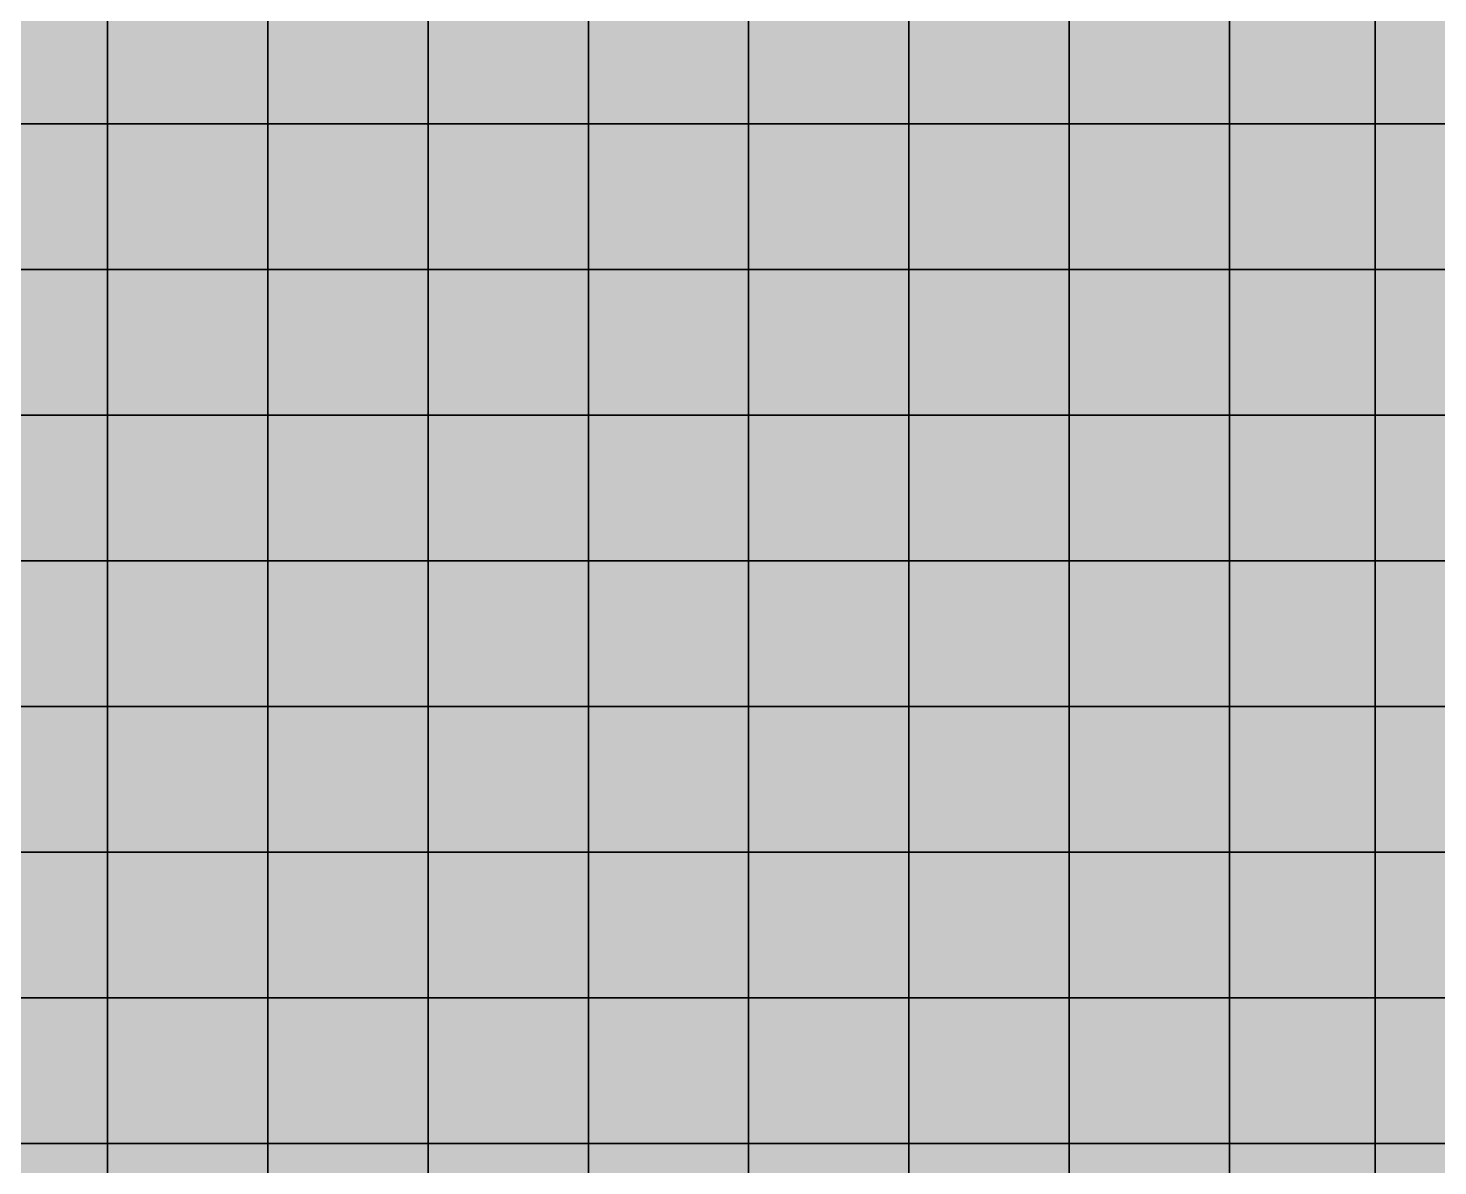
# Model space of a CAD drawing. Header units: inches. Extents: x -100 to 146, y -140 to 41.
# Drawn here: x 24.05 to 33.73, y -18.15 to -10.34 of the extents above; entities that cross this region are included whole.
import ezdxf

# ---------------------------------------------------------------- set-up
doc = ezdxf.new("R2010")
doc.units = ezdxf.units.IN
doc.header["$MEASUREMENT"] = 0
for name, color, linetype in [('Contour 1-01', 7, 'Continuous'), ('Mesh-事前混合処理土', 7, 'Continuous'), ('Mesh-杭ばね_陸側クレーン基礎杭', 7, 'Continuous'), ('Mesh-深層混合処理(水中)', 7, 'Continuous'), ('Mesh-陸側クレーン基礎杭(水位上)', 7, 'Continuous'), ('Undeformed Mesh-事前混合処理土', 7, 'Continuous'), ('Undeformed Mesh-深層混合処理(水中)', 7, 'Continuous')]:
    doc.layers.add(name, color=color, linetype=linetype)

msp = doc.modelspace()

# ---------------------------------------------------------------- linework, layer by layer
at = {"color": 7, "true_color": 0xffffff, "transparency": 33554687}
for p, q in [((33.3, -10), (33.3, -11)), ((33.3, -11), (33.3, -12)), ((33.3, -11), (33.3, -11)), ((33.3, -12), (33.3, -13)), ((33.3, -12), (33.3, -12)), ((33.3, -13), (33.3, -14)), ((33.3, -13), (33.3, -13)), ((33.3, -14), (33.3, -15)), ((33.3, -14), (33.3, -14)), ((33.3, -15), (33.3, -16)), ((33.3, -15), (33.3, -15)), ((33.3, -16), (33.3, -17)), ((33.3, -16), (33.3, -16)), ((33.3, -17), (33.3, -18)), ((33.3, -17), (33.3, -17)), ((33.3, -18), (33.3, -19)), ((33.3, -18), (33.3, -18))]:
    msp.add_line(p, q, dxfattribs=at)
for points in [[(23.51, -10), (23.51, -11), (24.6, -11)], [(23.51, -10), (24.6, -11), (24.6, -10)], [(24.6, -10), (24.6, -11), (25.7, -11)], [(24.6, -10), (25.7, -11), (25.7, -10)], [(26.8, -10), (25.7, -10), (25.7, -11)], [(26.8, -10), (25.7, -11), (26.8, -11)], [(26.8, -10), (26.8, -11), (27.9, -11)], [(26.8, -10), (27.9, -11), (27.9, -10)], [(29, -10), (27.9, -10), (27.9, -11)], [(29, -10), (27.9, -11), (29, -11)], [(29, -10), (29, -11), (30.1, -11)], [(29, -10), (30.1, -11), (30.1, -10)], [(30.1, -10), (30.1, -11), (31.2, -11)], [(30.1, -10), (31.2, -11), (31.2, -10)], [(31.2, -10), (31.2, -11), (32.3, -11)], [(31.2, -10), (32.3, -11), (32.3, -10)], [(32.3, -10), (32.3, -11), (33.3, -11)], [(32.3, -10), (33.3, -11), (33.3, -10)], [(33.3, -10), (33.3, -11), (34.5, -11)], [(33.3, -10), (34.5, -11), (34.5, -10)], [(23.51, -11), (23.51, -12), (24.6, -12)], [(23.51, -11), (24.6, -12), (24.6, -11)], [(24.6, -11), (24.6, -12), (25.7, -12)], [(24.6, -11), (25.7, -12), (25.7, -11)], [(26.8, -11), (25.7, -11), (25.7, -12)], [(26.8, -11), (25.7, -12), (26.8, -12)], [(26.8, -11), (26.8, -12), (27.9, -12)], [(26.8, -11), (27.9, -12), (27.9, -11)], [(29, -11), (27.9, -11), (27.9, -12)], [(29, -11), (27.9, -12), (29, -12)], [(29, -11), (29, -12), (30.1, -12)], [(29, -11), (30.1, -12), (30.1, -11)], [(30.1, -11), (30.1, -12), (31.2, -12)], [(30.1, -11), (31.2, -12), (31.2, -11)], [(31.2, -11), (31.2, -12), (32.3, -12)], [(31.2, -11), (32.3, -12), (32.3, -11)], [(32.3, -11), (32.3, -12), (33.3, -12)], [(32.3, -11), (33.3, -12), (33.3, -11)], [(33.3, -11), (33.3, -12), (34.5, -12)], [(33.3, -11), (34.5, -12), (34.5, -11)], [(23.51, -12), (23.51, -13), (24.6, -13)], [(23.51, -12), (24.6, -13), (24.6, -12)], [(24.6, -12), (24.6, -13), (25.7, -13)], [(24.6, -12), (25.7, -13), (25.7, -12)], [(26.8, -12), (25.7, -12), (25.7, -13)], [(26.8, -12), (25.7, -13), (26.8, -13)], [(26.8, -12), (26.8, -13), (27.9, -13)], [(26.8, -12), (27.9, -13), (27.9, -12)], [(27.9, -12), (27.9, -13), (29, -13)], [(27.9, -12), (29, -13), (29, -12)], [(29, -12), (29, -13), (30.1, -13)], [(29, -12), (30.1, -13), (30.1, -12)], [(30.1, -12), (30.1, -13), (31.2, -13)], [(30.1, -12), (31.2, -13), (31.2, -12)], [(31.2, -12), (31.2, -13), (32.3, -13)], [(31.2, -12), (32.3, -13), (32.3, -12)], [(32.3, -12), (32.3, -13), (33.3, -13)], [(32.3, -12), (33.3, -13), (33.3, -12)], [(33.3, -12), (33.3, -13), (34.5, -13)], [(33.3, -12), (34.5, -13), (34.5, -12)], [(23.51, -13), (23.51, -14), (24.6, -14)], [(23.51, -13), (24.6, -14), (24.6, -13)], [(24.6, -13), (24.6, -14), (25.7, -14)], [(24.6, -13), (25.7, -14), (25.7, -13)], [(26.8, -13), (25.7, -13), (25.7, -14)], [(26.8, -13), (25.7, -14), (26.8, -14)], [(26.8, -13), (26.8, -14), (27.9, -14)], [(26.8, -13), (27.9, -14), (27.9, -13)], [(27.9, -13), (27.9, -14), (29, -14)], [(27.9, -13), (29, -14), (29, -13)], [(29, -13), (29, -14), (30.1, -14)], [(29, -13), (30.1, -14), (30.1, -13)], [(30.1, -13), (30.1, -14), (31.2, -14)], [(30.1, -13), (31.2, -14), (31.2, -13)], [(31.2, -13), (31.2, -14), (32.3, -14)], [(31.2, -13), (32.3, -14), (32.3, -13)], [(32.3, -13), (32.3, -14), (33.3, -14)], [(32.3, -13), (33.3, -14), (33.3, -13)], [(33.3, -13), (33.3, -14), (34.5, -14)], [(33.3, -13), (34.5, -14), (34.5, -13)], [(24.6, -14), (23.51, -14), (23.51, -15)], [(24.6, -14), (23.51, -15), (24.6, -15)], [(25.7, -14), (24.6, -14), (24.6, -15)], [(25.7, -14), (24.6, -15), (25.7, -15)], [(26.8, -14), (25.7, -14), (25.7, -15)], [(26.8, -14), (25.7, -15), (26.8, -15)], [(27.9, -14), (26.8, -14), (26.8, -15)], [(27.9, -14), (26.8, -15), (27.9, -15)], [(27.9, -14), (27.9, -15), (29, -15)], [(27.9, -14), (29, -15), (29, -14)], [(30.1, -14), (29, -14), (29, -15)], [(30.1, -14), (29, -15), (30.1, -15)], [(30.1, -14), (30.1, -15), (31.2, -15)], [(30.1, -14), (31.2, -15), (31.2, -14)], [(32.3, -14), (31.2, -14), (31.2, -15)], [(32.3, -14), (31.2, -15), (32.3, -15)], [(33.3, -14), (32.3, -14), (32.3, -15)], [(33.3, -14), (32.3, -15), (33.3, -15)], [(34.5, -14), (33.3, -14), (33.3, -15)], [(34.5, -14), (33.3, -15), (34.5, -15)], [(23.51, -16), (24.6, -16), (24.6, -15)], [(23.51, -16), (24.6, -15), (23.51, -15)], [(24.6, -15), (24.6, -16), (25.7, -16)], [(24.6, -15), (25.7, -16), (25.7, -15)], [(26.8, -15), (25.7, -15), (25.7, -16)], [(26.8, -15), (25.7, -16), (26.8, -16)], [(26.8, -15), (26.8, -16), (27.9, -16)], [(26.8, -15), (27.9, -16), (27.9, -15)], [(27.9, -15), (27.9, -16), (29, -16)], [(27.9, -15), (29, -16), (29, -15)], [(29, -16), (30.1, -16), (30.1, -15)], [(29, -16), (30.1, -15), (29, -15)], [(30.1, -15), (30.1, -16), (31.2, -16)], [(30.1, -15), (31.2, -16), (31.2, -15)], [(31.2, -15), (31.2, -16), (32.3, -16)], [(31.2, -15), (32.3, -16), (32.3, -15)], [(32.3, -15), (32.3, -16), (33.3, -16)], [(32.3, -15), (33.3, -16), (33.3, -15)], [(33.3, -15), (33.3, -16), (34.5, -16)], [(33.3, -15), (34.5, -16), (34.5, -15)], [(24.6, -16), (23.51, -16), (23.51, -17)], [(24.6, -16), (23.51, -17), (24.6, -17)], [(24.6, -16), (24.6, -17), (25.7, -17)], [(24.6, -16), (25.7, -17), (25.7, -16)], [(25.7, -17), (26.8, -17), (26.8, -16)], [(25.7, -17), (26.8, -16), (25.7, -16)], [(26.8, -16), (26.8, -17), (27.9, -17)], [(26.8, -16), (27.9, -17), (27.9, -16)], [(27.9, -16), (27.9, -17), (29, -17)], [(27.9, -16), (29, -17), (29, -16)], [(30.1, -17), (30.1, -16), (29, -16)], [(30.1, -17), (29, -16), (29, -17)], [(30.1, -16), (30.1, -17), (31.2, -17)], [(30.1, -16), (31.2, -17), (31.2, -16)], [(31.2, -16), (31.2, -17), (32.3, -17)], [(31.2, -16), (32.3, -17), (32.3, -16)], [(32.3, -17), (33.3, -17), (33.3, -16)], [(32.3, -17), (33.3, -16), (32.3, -16)], [(33.3, -16), (33.3, -17), (34.5, -17)], [(33.3, -16), (34.5, -17), (34.5, -16)], [(23.51, -18), (24.6, -18), (24.6, -17)], [(23.51, -18), (24.6, -17), (23.51, -17)], [(24.6, -18), (25.7, -18), (25.7, -17)], [(24.6, -18), (25.7, -17), (24.6, -17)], [(25.7, -18), (26.8, -18), (26.8, -17)], [(25.7, -18), (26.8, -17), (25.7, -17)], [(26.8, -18), (27.9, -18), (27.9, -17)], [(26.8, -18), (27.9, -17), (26.8, -17)], [(27.9, -17), (27.9, -18), (29, -18)], [(27.9, -17), (29, -18), (29, -17)], [(29, -18), (30.1, -18), (30.1, -17)], [(29, -18), (30.1, -17), (29, -17)], [(30.1, -17), (30.1, -18), (31.2, -18)], [(30.1, -17), (31.2, -18), (31.2, -17)], [(31.2, -18), (32.3, -18), (32.3, -17)], [(31.2, -18), (32.3, -17), (31.2, -17)], [(32.3, -18), (33.3, -18), (33.3, -17)], [(32.3, -18), (33.3, -17), (32.3, -17)], [(33.3, -18), (34.5, -18), (34.5, -17)], [(33.3, -18), (34.5, -17), (33.3, -17)], [(23.51, -18), (23.51, -19), (24.6, -19)], [(23.51, -18), (24.6, -19), (24.6, -18)], [(24.6, -18), (24.6, -19), (25.7, -19)], [(24.6, -18), (25.7, -19), (25.7, -18)], [(25.7, -19), (26.8, -19), (26.8, -18)], [(25.7, -19), (26.8, -18), (25.7, -18)], [(26.8, -18), (26.8, -19), (27.9, -19)], [(26.8, -18), (27.9, -19), (27.9, -18)], [(27.9, -18), (27.9, -19), (29, -19)], [(27.9, -18), (29, -19), (29, -18)], [(29, -18), (29, -19), (30.1, -19)], [(29, -18), (30.1, -19), (30.1, -18)], [(30.1, -18), (30.1, -19), (31.2, -19)], [(30.1, -18), (31.2, -19), (31.2, -18)], [(31.2, -18), (31.2, -19), (32.3, -19)], [(31.2, -18), (32.3, -19), (32.3, -18)], [(32.3, -19), (33.3, -19), (33.3, -18)], [(32.3, -19), (33.3, -18), (32.3, -18)], [(34.5, -18), (33.3, -18), (33.3, -19)], [(34.5, -18), (33.3, -19), (34.5, -19)]]:
    msp.add_solid(points, dxfattribs=at)
at = {"layer": 'Contour 1-01', "color": 5, "true_color": 0x0000ff}
for points in [[(23.51, -10), (23.51, -11), (24.6, -11)], [(23.51, -10), (24.6, -11), (24.6, -10)], [(24.6, -10), (24.6, -11), (25.7, -11)], [(24.6, -10), (25.7, -11), (25.7, -10)], [(26.8, -10), (25.7, -10), (25.7, -11)], [(26.8, -10), (25.7, -11), (26.8, -11)], [(26.8, -10), (26.8, -11), (27.9, -11)], [(26.8, -10), (27.9, -11), (27.9, -10)], [(29, -10), (27.9, -10), (27.9, -11)], [(29, -10), (27.9, -11), (29, -11)], [(29, -10), (29, -11), (30.1, -11)], [(29, -10), (30.1, -11), (30.1, -10)], [(30.1, -10), (30.1, -11), (31.2, -11)], [(30.1, -10), (31.2, -11), (31.2, -10)], [(31.2, -10), (31.2, -11), (32.3, -11)], [(31.2, -10), (32.3, -11), (32.3, -10)], [(32.3, -10), (32.3, -11), (33.3, -11)], [(32.3, -10), (33.3, -11), (33.3, -10)], [(33.3, -10), (33.3, -11), (34.5, -11)], [(33.3, -10), (34.5, -11), (34.5, -10)], [(23.51, -11), (23.51, -12), (24.6, -12)], [(23.51, -11), (24.6, -12), (24.6, -11)], [(24.6, -11), (24.6, -12), (25.7, -12)], [(24.6, -11), (25.7, -12), (25.7, -11)], [(26.8, -11), (25.7, -11), (25.7, -12)], [(26.8, -11), (25.7, -12), (26.8, -12)], [(26.8, -11), (26.8, -12), (27.9, -12)], [(26.8, -11), (27.9, -12), (27.9, -11)], [(29, -11), (27.9, -11), (27.9, -12)], [(29, -11), (27.9, -12), (29, -12)], [(29, -11), (29, -12), (30.1, -12)], [(29, -11), (30.1, -12), (30.1, -11)], [(30.1, -11), (30.1, -12), (31.2, -12)], [(30.1, -11), (31.2, -12), (31.2, -11)], [(31.2, -11), (31.2, -12), (32.3, -12)], [(31.2, -11), (32.3, -12), (32.3, -11)], [(32.3, -11), (32.3, -12), (33.3, -12)], [(32.3, -11), (33.3, -12), (33.3, -11)], [(33.3, -11), (33.3, -12), (34.5, -12)], [(33.3, -11), (34.5, -12), (34.5, -11)], [(23.51, -12), (23.51, -13), (24.6, -13)], [(23.51, -12), (24.6, -13), (24.6, -12)], [(24.6, -12), (24.6, -13), (25.7, -13)], [(24.6, -12), (25.7, -13), (25.7, -12)], [(26.8, -12), (25.7, -12), (25.7, -13)], [(26.8, -12), (25.7, -13), (26.8, -13)], [(26.8, -12), (26.8, -13), (27.9, -13)], [(26.8, -12), (27.9, -13), (27.9, -12)], [(27.9, -12), (27.9, -13), (29, -13)], [(27.9, -12), (29, -13), (29, -12)], [(29, -12), (29, -13), (30.1, -13)], [(29, -12), (30.1, -13), (30.1, -12)], [(30.1, -12), (30.1, -13), (31.2, -13)], [(30.1, -12), (31.2, -13), (31.2, -12)], [(31.2, -12), (31.2, -13), (32.3, -13)], [(31.2, -12), (32.3, -13), (32.3, -12)], [(32.3, -12), (32.3, -13), (33.3, -13)], [(32.3, -12), (33.3, -13), (33.3, -12)], [(33.3, -12), (33.3, -13), (34.5, -13)], [(33.3, -12), (34.5, -13), (34.5, -12)], [(23.51, -13), (23.51, -14), (24.6, -14)], [(23.51, -13), (24.6, -14), (24.6, -13)], [(24.6, -13), (24.6, -14), (25.7, -14)], [(24.6, -13), (25.7, -14), (25.7, -13)], [(26.8, -13), (25.7, -13), (25.7, -14)], [(26.8, -13), (25.7, -14), (26.8, -14)], [(26.8, -13), (26.8, -14), (27.9, -14)], [(26.8, -13), (27.9, -14), (27.9, -13)], [(27.9, -13), (27.9, -14), (29, -14)], [(27.9, -13), (29, -14), (29, -13)], [(29, -13), (29, -14), (30.1, -14)], [(29, -13), (30.1, -14), (30.1, -13)], [(30.1, -13), (30.1, -14), (31.2, -14)], [(30.1, -13), (31.2, -14), (31.2, -13)], [(31.2, -13), (31.2, -14), (32.3, -14)], [(31.2, -13), (32.3, -14), (32.3, -13)], [(32.3, -13), (32.3, -14), (33.3, -14)], [(32.3, -13), (33.3, -14), (33.3, -13)], [(33.3, -13), (33.3, -14), (34.5, -14)], [(33.3, -13), (34.5, -14), (34.5, -13)], [(24.6, -14), (23.51, -14), (23.51, -15)], [(24.6, -14), (23.51, -15), (24.6, -15)], [(25.7, -14), (24.6, -14), (24.6, -15)], [(25.7, -14), (24.6, -15), (25.7, -15)], [(26.8, -14), (25.7, -14), (25.7, -15)], [(26.8, -14), (25.7, -15), (26.8, -15)], [(27.9, -14), (26.8, -14), (26.8, -15)], [(27.9, -14), (26.8, -15), (27.9, -15)], [(27.9, -14), (27.9, -15), (29, -15)], [(27.9, -14), (29, -15), (29, -14)], [(30.1, -14), (29, -14), (29, -15)], [(30.1, -14), (29, -15), (30.1, -15)], [(30.1, -14), (30.1, -15), (31.2, -15)], [(30.1, -14), (31.2, -15), (31.2, -14)], [(32.3, -14), (31.2, -14), (31.2, -15)], [(32.3, -14), (31.2, -15), (32.3, -15)], [(33.3, -14), (32.3, -14), (32.3, -15)], [(33.3, -14), (32.3, -15), (33.3, -15)], [(34.5, -14), (33.3, -14), (33.3, -15)], [(34.5, -14), (33.3, -15), (34.5, -15)], [(23.51, -16), (24.6, -16), (24.6, -15)], [(23.51, -16), (24.6, -15), (23.51, -15)], [(24.6, -15), (24.6, -16), (25.7, -16)], [(24.6, -15), (25.7, -16), (25.7, -15)], [(26.8, -15), (25.7, -15), (25.7, -16)], [(26.8, -15), (25.7, -16), (26.8, -16)], [(26.8, -15), (26.8, -16), (27.9, -16)], [(26.8, -15), (27.9, -16), (27.9, -15)], [(27.9, -15), (27.9, -16), (29, -16)], [(27.9, -15), (29, -16), (29, -15)], [(29, -16), (30.1, -16), (30.1, -15)], [(29, -16), (30.1, -15), (29, -15)], [(30.1, -15), (30.1, -16), (31.2, -16)], [(30.1, -15), (31.2, -16), (31.2, -15)], [(31.2, -15), (31.2, -16), (32.3, -16)], [(31.2, -15), (32.3, -16), (32.3, -15)], [(32.3, -15), (32.3, -16), (33.3, -16)], [(32.3, -15), (33.3, -16), (33.3, -15)], [(33.3, -15), (33.3, -16), (34.5, -16)], [(33.3, -15), (34.5, -16), (34.5, -15)], [(24.6, -16), (23.51, -16), (23.51, -17)], [(24.6, -16), (23.51, -17), (24.6, -17)], [(24.6, -16), (24.6, -17), (25.7, -17)], [(24.6, -16), (25.7, -17), (25.7, -16)], [(25.7, -17), (26.8, -17), (26.8, -16)], [(25.7, -17), (26.8, -16), (25.7, -16)], [(26.8, -16), (26.8, -17), (27.9, -17)], [(26.8, -16), (27.9, -17), (27.9, -16)], [(27.9, -16), (27.9, -17), (29, -17)], [(27.9, -16), (29, -17), (29, -16)], [(30.1, -17), (30.1, -16), (29, -16)], [(30.1, -17), (29, -16), (29, -17)], [(30.1, -16), (30.1, -17), (31.2, -17)], [(30.1, -16), (31.2, -17), (31.2, -16)], [(31.2, -16), (31.2, -17), (32.3, -17)], [(31.2, -16), (32.3, -17), (32.3, -16)], [(32.3, -17), (33.3, -17), (33.3, -16)], [(32.3, -17), (33.3, -16), (32.3, -16)], [(33.3, -16), (33.3, -17), (34.5, -17)], [(33.3, -16), (34.5, -17), (34.5, -16)], [(23.51, -18), (24.6, -18), (24.6, -17)], [(23.51, -18), (24.6, -17), (23.51, -17)], [(24.6, -18), (25.7, -18), (25.7, -17)], [(24.6, -18), (25.7, -17), (24.6, -17)], [(25.7, -18), (26.8, -18), (26.8, -17)], [(25.7, -18), (26.8, -17), (25.7, -17)], [(26.8, -18), (27.9, -18), (27.9, -17)], [(26.8, -18), (27.9, -17), (26.8, -17)], [(27.9, -17), (27.9, -18), (29, -18)], [(27.9, -17), (29, -18), (29, -17)], [(29, -18), (30.1, -18), (30.1, -17)], [(29, -18), (30.1, -17), (29, -17)], [(30.1, -17), (30.1, -18), (31.2, -18)], [(30.1, -17), (31.2, -18), (31.2, -17)], [(31.2, -18), (32.3, -18), (32.3, -17)], [(31.2, -18), (32.3, -17), (31.2, -17)], [(32.3, -18), (33.3, -18), (33.3, -17)], [(32.3, -18), (33.3, -17), (32.3, -17)], [(33.3, -18), (34.5, -18), (34.5, -17)], [(33.3, -18), (34.5, -17), (33.3, -17)], [(23.51, -18), (23.51, -19), (24.6, -19)], [(23.51, -18), (24.6, -19), (24.6, -18)], [(24.6, -18), (24.6, -19), (25.7, -19)], [(24.6, -18), (25.7, -19), (25.7, -18)], [(25.7, -19), (26.8, -19), (26.8, -18)], [(25.7, -19), (26.8, -18), (25.7, -18)], [(26.8, -18), (26.8, -19), (27.9, -19)], [(26.8, -18), (27.9, -19), (27.9, -18)], [(27.9, -18), (27.9, -19), (29, -19)], [(27.9, -18), (29, -19), (29, -18)], [(29, -18), (29, -19), (30.1, -19)], [(29, -18), (30.1, -19), (30.1, -18)], [(30.1, -18), (30.1, -19), (31.2, -19)], [(30.1, -18), (31.2, -19), (31.2, -18)], [(31.2, -18), (31.2, -19), (32.3, -19)], [(31.2, -18), (32.3, -19), (32.3, -18)], [(32.3, -19), (33.3, -19), (33.3, -18)], [(32.3, -19), (33.3, -18), (32.3, -18)], [(34.5, -18), (33.3, -18), (33.3, -19)], [(34.5, -18), (33.3, -19), (34.5, -19)]]:
    msp.add_solid(points, dxfattribs=at)
at = {"layer": 'Mesh-事前混合処理土', "color": 18, "true_color": 0x000000, "transparency": 33554559}
for p, q in [((24.6, -16), (23.51, -16)), ((24.6, -17), (24.6, -16)), ((24.6, -16), (24.6, -17)), ((25.7, -16), (24.6, -16)), ((25.7, -17), (25.7, -16)), ((26.8, -16), (25.7, -16)), ((25.7, -16), (25.7, -17)), ((26.8, -17), (26.8, -16)), ((26.8, -16), (26.8, -17)), ((27.9, -16), (26.8, -16)), ((27.9, -17), (27.9, -16)), ((27.9, -16), (27.9, -17)), ((29, -16), (27.9, -16)), ((29, -17), (29, -16)), ((30.1, -16), (29, -16)), ((29, -16), (29, -17)), ((30.1, -17), (30.1, -16)), ((24.6, -17), (23.51, -17)), ((23.51, -17), (24.6, -17)), ((24.6, -18), (24.6, -17)), ((25.7, -17), (24.6, -17)), ((24.6, -17), (24.6, -18)), ((24.6, -17), (25.7, -17)), ((25.7, -18), (25.7, -17)), ((26.8, -17), (25.7, -17)), ((25.7, -17), (25.7, -18)), ((25.7, -17), (26.8, -17)), ((26.8, -18), (26.8, -17)), ((27.9, -17), (26.8, -17)), ((26.8, -17), (26.8, -18)), ((26.8, -17), (27.9, -17)), ((27.9, -18), (27.9, -17)), ((27.9, -17), (29, -17)), ((27.9, -17), (27.9, -18)), ((29, -17), (27.9, -17)), ((29, -18), (29, -17)), ((30.1, -17), (29, -17)), ((29, -17), (29, -18)), ((29, -17), (30.1, -17)), ((30.1, -18), (30.1, -17)), ((30.1, -17), (30.1, -18)), ((31.2, -17), (30.1, -17)), ((31.2, -18), (31.2, -17)), ((32.3, -17), (31.2, -17)), ((31.2, -17), (31.2, -18)), ((32.3, -18), (32.3, -17)), ((33.3, -17), (32.3, -17)), ((32.3, -17), (32.3, -18)), ((33.3, -18), (33.3, -17)), ((24.6, -18), (23.51, -18)), ((23.51, -18), (24.6, -18)), ((24.6, -19), (24.6, -18)), ((24.6, -18), (24.6, -19)), ((25.7, -18), (24.6, -18)), ((24.6, -18), (25.7, -18)), ((25.7, -19), (25.7, -18)), ((26.8, -18), (25.7, -18)), ((25.7, -18), (25.7, -19)), ((25.7, -18), (26.8, -18)), ((26.8, -19), (26.8, -18)), ((26.8, -18), (26.8, -19)), ((27.9, -18), (26.8, -18)), ((26.8, -18), (27.9, -18)), ((27.9, -19), (27.9, -18)), ((27.9, -18), (27.9, -19)), ((29, -18), (27.9, -18)), ((27.9, -18), (29, -18)), ((29, -19), (29, -18)), ((29, -18), (29, -19)), ((30.1, -18), (29, -18)), ((29, -18), (30.1, -18)), ((30.1, -19), (30.1, -18)), ((30.1, -18), (30.1, -19)), ((31.2, -18), (30.1, -18)), ((30.1, -18), (31.2, -18)), ((31.2, -19), (31.2, -18)), ((31.2, -18), (31.2, -19)), ((32.3, -18), (31.2, -18)), ((31.2, -18), (32.3, -18)), ((32.3, -19), (32.3, -18)), ((33.3, -18), (32.3, -18)), ((32.3, -18), (32.3, -19)), ((32.3, -18), (33.3, -18)), ((33.3, -19), (33.3, -18)), ((34.5, -18), (33.3, -18)), ((33.3, -18), (33.3, -19))]:
    msp.add_line(p, q, dxfattribs=at)
at = {"layer": 'Mesh-杭ばね_陸側クレーン基礎杭', "color": 18, "true_color": 0x000000, "transparency": 33554559}
for p, q in [((33.3, -11), (33.3, -11)), ((33.3, -12), (33.3, -12)), ((33.3, -13), (33.3, -13)), ((33.3, -14), (33.3, -14)), ((33.3, -15), (33.3, -15)), ((33.3, -16), (33.3, -16)), ((33.3, -17), (33.3, -17)), ((33.3, -18), (33.3, -18))]:
    msp.add_line(p, q, dxfattribs=at)
at = {"layer": 'Mesh-深層混合処理(水中)', "color": 18, "true_color": 0x000000, "transparency": 33554559}
for p, q in [((24.6, -11), (24.6, -10)), ((24.6, -10), (24.6, -11)), ((25.7, -11), (25.7, -10)), ((25.7, -10), (25.7, -11)), ((26.8, -11), (26.8, -10)), ((26.8, -10), (26.8, -11)), ((27.9, -11), (27.9, -10)), ((27.9, -10), (27.9, -11)), ((29, -11), (29, -10)), ((29, -10), (29, -11)), ((30.1, -11), (30.1, -10)), ((30.1, -10), (30.1, -11)), ((31.2, -11), (31.2, -10)), ((31.2, -10), (31.2, -11)), ((32.3, -11), (32.3, -10)), ((32.3, -10), (32.3, -11)), ((33.3, -11), (33.3, -10)), ((33.3, -10), (33.3, -11)), ((24.6, -11), (23.51, -11)), ((23.51, -11), (24.6, -11)), ((24.6, -12), (24.6, -11)), ((24.6, -11), (24.6, -12)), ((25.7, -11), (24.6, -11)), ((24.6, -11), (25.7, -11)), ((25.7, -12), (25.7, -11)), ((25.7, -11), (26.8, -11)), ((26.8, -11), (25.7, -11)), ((25.7, -11), (25.7, -12)), ((26.8, -12), (26.8, -11)), ((26.8, -11), (26.8, -12)), ((27.9, -11), (26.8, -11)), ((26.8, -11), (27.9, -11)), ((27.9, -12), (27.9, -11)), ((29, -11), (27.9, -11)), ((27.9, -11), (27.9, -12)), ((27.9, -11), (29, -11)), ((29, -12), (29, -11)), ((29, -11), (29, -12)), ((30.1, -11), (29, -11)), ((29, -11), (30.1, -11)), ((30.1, -12), (30.1, -11)), ((30.1, -11), (30.1, -12)), ((31.2, -11), (30.1, -11)), ((30.1, -11), (31.2, -11)), ((31.2, -12), (31.2, -11)), ((31.2, -11), (31.2, -12)), ((32.3, -11), (31.2, -11)), ((31.2, -11), (32.3, -11)), ((32.3, -12), (32.3, -11)), ((32.3, -11), (32.3, -12)), ((33.3, -11), (32.3, -11)), ((32.3, -11), (33.3, -11)), ((33.3, -12), (33.3, -11)), ((33.3, -11), (33.3, -12)), ((34.5, -11), (33.3, -11)), ((33.3, -11), (34.5, -11)), ((24.6, -12), (23.51, -12)), ((23.51, -12), (24.6, -12)), ((24.6, -13), (24.6, -12)), ((24.6, -12), (24.6, -13)), ((25.7, -12), (24.6, -12)), ((24.6, -12), (25.7, -12)), ((25.7, -13), (25.7, -12)), ((26.8, -12), (25.7, -12)), ((25.7, -12), (25.7, -13)), ((25.7, -12), (26.8, -12)), ((26.8, -13), (26.8, -12)), ((26.8, -12), (26.8, -13)), ((27.9, -12), (26.8, -12)), ((26.8, -12), (27.9, -12)), ((27.9, -13), (27.9, -12)), ((27.9, -12), (27.9, -13)), ((29, -12), (27.9, -12)), ((27.9, -12), (29, -12)), ((29, -13), (29, -12)), ((29, -12), (29, -13)), ((30.1, -12), (29, -12)), ((29, -12), (30.1, -12)), ((30.1, -13), (30.1, -12)), ((30.1, -12), (30.1, -13)), ((31.2, -12), (30.1, -12)), ((30.1, -12), (31.2, -12)), ((31.2, -13), (31.2, -12)), ((31.2, -12), (31.2, -13)), ((32.3, -12), (31.2, -12)), ((31.2, -12), (32.3, -12)), ((32.3, -13), (32.3, -12)), ((32.3, -12), (32.3, -13)), ((33.3, -12), (32.3, -12)), ((32.3, -12), (33.3, -12)), ((33.3, -13), (33.3, -12)), ((33.3, -12), (33.3, -13)), ((34.5, -12), (33.3, -12)), ((33.3, -12), (34.5, -12)), ((24.6, -13), (23.51, -13)), ((23.51, -13), (24.6, -13)), ((24.6, -14), (24.6, -13)), ((24.6, -13), (24.6, -14)), ((25.7, -13), (24.6, -13)), ((24.6, -13), (25.7, -13)), ((25.7, -14), (25.7, -13)), ((26.8, -13), (25.7, -13)), ((25.7, -13), (25.7, -14)), ((25.7, -13), (26.8, -13)), ((26.8, -14), (26.8, -13)), ((26.8, -13), (26.8, -14)), ((27.9, -13), (26.8, -13)), ((26.8, -13), (27.9, -13)), ((27.9, -14), (27.9, -13)), ((27.9, -13), (27.9, -14)), ((29, -13), (27.9, -13)), ((27.9, -13), (29, -13)), ((29, -14), (29, -13)), ((29, -13), (29, -14)), ((30.1, -13), (29, -13)), ((29, -13), (30.1, -13)), ((30.1, -14), (30.1, -13)), ((30.1, -13), (30.1, -14)), ((31.2, -13), (30.1, -13)), ((30.1, -13), (31.2, -13)), ((31.2, -14), (31.2, -13)), ((31.2, -13), (31.2, -14)), ((32.3, -13), (31.2, -13)), ((31.2, -13), (32.3, -13)), ((32.3, -14), (32.3, -13)), ((32.3, -13), (33.3, -13)), ((32.3, -13), (32.3, -14)), ((33.3, -13), (32.3, -13)), ((33.3, -14), (33.3, -13)), ((33.3, -13), (33.3, -14)), ((34.5, -13), (33.3, -13)), ((33.3, -13), (34.5, -13)), ((24.6, -14), (23.51, -14)), ((23.51, -14), (24.6, -14)), ((24.6, -15), (24.6, -14)), ((25.7, -14), (24.6, -14)), ((24.6, -14), (24.6, -15)), ((24.6, -14), (25.7, -14)), ((25.7, -15), (25.7, -14)), ((26.8, -14), (25.7, -14)), ((25.7, -14), (25.7, -15)), ((25.7, -14), (26.8, -14)), ((26.8, -15), (26.8, -14)), ((26.8, -14), (27.9, -14)), ((27.9, -14), (26.8, -14)), ((26.8, -14), (26.8, -15)), ((27.9, -15), (27.9, -14)), ((27.9, -14), (27.9, -15)), ((29, -14), (27.9, -14)), ((27.9, -14), (29, -14)), ((29, -15), (29, -14)), ((30.1, -14), (29, -14)), ((29, -14), (29, -15)), ((29, -14), (30.1, -14)), ((30.1, -15), (30.1, -14)), ((30.1, -14), (30.1, -15)), ((31.2, -14), (30.1, -14)), ((30.1, -14), (31.2, -14)), ((31.2, -15), (31.2, -14)), ((32.3, -14), (31.2, -14)), ((31.2, -14), (31.2, -15)), ((31.2, -14), (32.3, -14)), ((32.3, -15), (32.3, -14)), ((33.3, -14), (32.3, -14)), ((32.3, -14), (32.3, -15)), ((32.3, -14), (33.3, -14)), ((33.3, -15), (33.3, -14)), ((34.5, -14), (33.3, -14)), ((33.3, -14), (33.3, -15)), ((33.3, -14), (34.5, -14)), ((24.6, -15), (23.51, -15)), ((23.51, -15), (24.6, -15)), ((24.6, -16), (24.6, -15)), ((24.6, -15), (24.6, -16)), ((25.7, -15), (24.6, -15)), ((24.6, -15), (25.7, -15)), ((25.7, -16), (25.7, -15)), ((26.8, -15), (25.7, -15)), ((25.7, -15), (25.7, -16)), ((25.7, -15), (26.8, -15)), ((26.8, -16), (26.8, -15)), ((26.8, -15), (26.8, -16)), ((27.9, -15), (26.8, -15)), ((26.8, -15), (27.9, -15)), ((27.9, -16), (27.9, -15)), ((27.9, -15), (27.9, -16)), ((29, -15), (27.9, -15)), ((27.9, -15), (29, -15)), ((29, -16), (29, -15)), ((30.1, -15), (29, -15)), ((29, -15), (29, -16)), ((29, -15), (30.1, -15)), ((30.1, -16), (30.1, -15)), ((30.1, -15), (30.1, -16)), ((31.2, -15), (30.1, -15)), ((30.1, -15), (31.2, -15)), ((31.2, -16), (31.2, -15)), ((31.2, -15), (31.2, -16)), ((32.3, -15), (31.2, -15)), ((31.2, -15), (32.3, -15)), ((32.3, -16), (32.3, -15)), ((32.3, -15), (32.3, -16)), ((33.3, -15), (32.3, -15)), ((32.3, -15), (33.3, -15)), ((33.3, -16), (33.3, -15)), ((33.3, -15), (33.3, -16)), ((34.5, -15), (33.3, -15)), ((33.3, -15), (34.5, -15)), ((23.51, -16), (24.6, -16)), ((24.6, -16), (25.7, -16)), ((25.7, -16), (26.8, -16)), ((26.8, -16), (27.9, -16)), ((27.9, -16), (29, -16)), ((29, -16), (30.1, -16)), ((30.1, -16), (30.1, -17)), ((31.2, -16), (30.1, -16)), ((30.1, -16), (31.2, -16)), ((31.2, -17), (31.2, -16)), ((31.2, -16), (31.2, -17)), ((32.3, -16), (31.2, -16)), ((31.2, -16), (32.3, -16)), ((32.3, -17), (32.3, -16)), ((33.3, -16), (32.3, -16)), ((32.3, -16), (32.3, -17)), ((32.3, -16), (33.3, -16)), ((33.3, -17), (33.3, -16)), ((33.3, -16), (33.3, -17)), ((34.5, -16), (33.3, -16)), ((33.3, -16), (34.5, -16)), ((30.1, -17), (31.2, -17)), ((31.2, -17), (32.3, -17)), ((32.3, -17), (33.3, -17)), ((34.5, -17), (33.3, -17)), ((33.3, -17), (33.3, -18)), ((33.3, -17), (34.5, -17)), ((33.3, -18), (34.5, -18))]:
    msp.add_line(p, q, dxfattribs=at)
at = {"layer": 'Mesh-陸側クレーン基礎杭(水位上)', "color": 18, "true_color": 0x000000, "transparency": 33554559}
for p, q in [((33.3, -10), (33.3, -11)), ((33.3, -11), (33.3, -12)), ((33.3, -12), (33.3, -13)), ((33.3, -13), (33.3, -14)), ((33.3, -14), (33.3, -15)), ((33.3, -15), (33.3, -16)), ((33.3, -16), (33.3, -17)), ((33.3, -17), (33.3, -18)), ((33.3, -18), (33.3, -19))]:
    msp.add_line(p, q, dxfattribs=at)
at = {"layer": 'Undeformed Mesh-事前混合処理土', "color": 8, "true_color": 0x808080, "transparency": 33554687}
for p, q in [((24.6, -16), (23.51, -16)), ((24.6, -17), (24.6, -16)), ((24.6, -16), (24.6, -17)), ((25.7, -16), (24.6, -16)), ((25.7, -17), (25.7, -16)), ((26.8, -16), (25.7, -16)), ((25.7, -16), (25.7, -17)), ((26.8, -17), (26.8, -16)), ((26.8, -16), (26.8, -17)), ((27.9, -16), (26.8, -16)), ((27.9, -17), (27.9, -16)), ((27.9, -16), (27.9, -17)), ((29, -16), (27.9, -16)), ((29, -17), (29, -16)), ((30.1, -16), (29, -16)), ((29, -16), (29, -17)), ((30.1, -17), (30.1, -16)), ((24.6, -17), (23.51, -17)), ((23.51, -17), (24.6, -17)), ((24.6, -18), (24.6, -17)), ((25.7, -17), (24.6, -17)), ((24.6, -17), (24.6, -18)), ((24.6, -17), (25.7, -17)), ((25.7, -18), (25.7, -17)), ((26.8, -17), (25.7, -17)), ((25.7, -17), (25.7, -18)), ((25.7, -17), (26.8, -17)), ((26.8, -18), (26.8, -17)), ((27.9, -17), (26.8, -17)), ((26.8, -17), (26.8, -18)), ((26.8, -17), (27.9, -17)), ((27.9, -18), (27.9, -17)), ((27.9, -17), (29, -17)), ((27.9, -17), (27.9, -18)), ((29, -17), (27.9, -17)), ((29, -18), (29, -17)), ((30.1, -17), (29, -17)), ((29, -17), (29, -18)), ((29, -17), (30.1, -17)), ((30.1, -18), (30.1, -17)), ((30.1, -17), (30.1, -18)), ((31.2, -17), (30.1, -17)), ((31.2, -18), (31.2, -17)), ((32.3, -17), (31.2, -17)), ((31.2, -17), (31.2, -18)), ((32.3, -18), (32.3, -17)), ((33.3, -17), (32.3, -17)), ((32.3, -17), (32.3, -18)), ((33.3, -18), (33.3, -17)), ((24.6, -18), (23.51, -18)), ((23.51, -18), (24.6, -18)), ((24.6, -19), (24.6, -18)), ((24.6, -18), (24.6, -19)), ((25.7, -18), (24.6, -18)), ((24.6, -18), (25.7, -18)), ((25.7, -19), (25.7, -18)), ((26.8, -18), (25.7, -18)), ((25.7, -18), (25.7, -19)), ((25.7, -18), (26.8, -18)), ((26.8, -19), (26.8, -18)), ((26.8, -18), (26.8, -19)), ((27.9, -18), (26.8, -18)), ((26.8, -18), (27.9, -18)), ((27.9, -19), (27.9, -18)), ((27.9, -18), (27.9, -19)), ((29, -18), (27.9, -18)), ((27.9, -18), (29, -18)), ((29, -19), (29, -18)), ((29, -18), (29, -19)), ((30.1, -18), (29, -18)), ((29, -18), (30.1, -18)), ((30.1, -19), (30.1, -18)), ((30.1, -18), (30.1, -19)), ((31.2, -18), (30.1, -18)), ((30.1, -18), (31.2, -18)), ((31.2, -19), (31.2, -18)), ((31.2, -18), (31.2, -19)), ((32.3, -18), (31.2, -18)), ((31.2, -18), (32.3, -18)), ((32.3, -19), (32.3, -18)), ((33.3, -18), (32.3, -18)), ((32.3, -18), (32.3, -19)), ((32.3, -18), (33.3, -18)), ((33.3, -19), (33.3, -18)), ((34.5, -18), (33.3, -18)), ((33.3, -18), (33.3, -19))]:
    msp.add_line(p, q, dxfattribs=at)
at = {"layer": 'Undeformed Mesh-深層混合処理(水中)', "color": 8, "true_color": 0x808080, "transparency": 33554687}
for p, q in [((24.6, -11), (24.6, -10)), ((24.6, -10), (24.6, -11)), ((25.7, -11), (25.7, -10)), ((25.7, -10), (25.7, -11)), ((26.8, -11), (26.8, -10)), ((26.8, -10), (26.8, -11)), ((27.9, -11), (27.9, -10)), ((27.9, -10), (27.9, -11)), ((29, -11), (29, -10)), ((29, -10), (29, -11)), ((30.1, -11), (30.1, -10)), ((30.1, -10), (30.1, -11)), ((31.2, -11), (31.2, -10)), ((31.2, -10), (31.2, -11)), ((32.3, -11), (32.3, -10)), ((32.3, -10), (32.3, -11)), ((33.3, -11), (33.3, -10)), ((33.3, -10), (33.3, -11)), ((24.6, -11), (23.51, -11)), ((23.51, -11), (24.6, -11)), ((24.6, -12), (24.6, -11)), ((24.6, -11), (24.6, -12)), ((25.7, -11), (24.6, -11)), ((24.6, -11), (25.7, -11)), ((25.7, -12), (25.7, -11)), ((25.7, -11), (26.8, -11)), ((26.8, -11), (25.7, -11)), ((25.7, -11), (25.7, -12)), ((26.8, -12), (26.8, -11)), ((26.8, -11), (26.8, -12)), ((27.9, -11), (26.8, -11)), ((26.8, -11), (27.9, -11)), ((27.9, -12), (27.9, -11)), ((29, -11), (27.9, -11)), ((27.9, -11), (27.9, -12)), ((27.9, -11), (29, -11)), ((29, -12), (29, -11)), ((29, -11), (29, -12)), ((30.1, -11), (29, -11)), ((29, -11), (30.1, -11)), ((30.1, -12), (30.1, -11)), ((30.1, -11), (30.1, -12)), ((31.2, -11), (30.1, -11)), ((30.1, -11), (31.2, -11)), ((31.2, -12), (31.2, -11)), ((31.2, -11), (31.2, -12)), ((32.3, -11), (31.2, -11)), ((31.2, -11), (32.3, -11)), ((32.3, -12), (32.3, -11)), ((32.3, -11), (32.3, -12)), ((33.3, -11), (32.3, -11)), ((32.3, -11), (33.3, -11)), ((33.3, -12), (33.3, -11)), ((33.3, -11), (33.3, -12)), ((34.5, -11), (33.3, -11)), ((33.3, -11), (34.5, -11)), ((24.6, -12), (23.51, -12)), ((23.51, -12), (24.6, -12)), ((24.6, -13), (24.6, -12)), ((24.6, -12), (24.6, -13)), ((25.7, -12), (24.6, -12)), ((24.6, -12), (25.7, -12)), ((25.7, -13), (25.7, -12)), ((26.8, -12), (25.7, -12)), ((25.7, -12), (25.7, -13)), ((25.7, -12), (26.8, -12)), ((26.8, -13), (26.8, -12)), ((26.8, -12), (26.8, -13)), ((27.9, -12), (26.8, -12)), ((26.8, -12), (27.9, -12)), ((27.9, -13), (27.9, -12)), ((27.9, -12), (27.9, -13)), ((29, -12), (27.9, -12)), ((27.9, -12), (29, -12)), ((29, -13), (29, -12)), ((29, -12), (29, -13)), ((30.1, -12), (29, -12)), ((29, -12), (30.1, -12)), ((30.1, -13), (30.1, -12)), ((30.1, -12), (30.1, -13)), ((31.2, -12), (30.1, -12)), ((30.1, -12), (31.2, -12)), ((31.2, -13), (31.2, -12)), ((31.2, -12), (31.2, -13)), ((32.3, -12), (31.2, -12)), ((31.2, -12), (32.3, -12)), ((32.3, -13), (32.3, -12)), ((32.3, -12), (32.3, -13)), ((33.3, -12), (32.3, -12)), ((32.3, -12), (33.3, -12)), ((33.3, -13), (33.3, -12)), ((33.3, -12), (33.3, -13)), ((34.5, -12), (33.3, -12)), ((33.3, -12), (34.5, -12)), ((24.6, -13), (23.51, -13)), ((23.51, -13), (24.6, -13)), ((24.6, -14), (24.6, -13)), ((24.6, -13), (24.6, -14)), ((25.7, -13), (24.6, -13)), ((24.6, -13), (25.7, -13)), ((25.7, -14), (25.7, -13)), ((26.8, -13), (25.7, -13)), ((25.7, -13), (25.7, -14)), ((25.7, -13), (26.8, -13)), ((26.8, -14), (26.8, -13)), ((26.8, -13), (26.8, -14)), ((27.9, -13), (26.8, -13)), ((26.8, -13), (27.9, -13)), ((27.9, -14), (27.9, -13)), ((27.9, -13), (27.9, -14)), ((29, -13), (27.9, -13)), ((27.9, -13), (29, -13)), ((29, -14), (29, -13)), ((29, -13), (29, -14)), ((30.1, -13), (29, -13)), ((29, -13), (30.1, -13)), ((30.1, -14), (30.1, -13)), ((30.1, -13), (30.1, -14)), ((31.2, -13), (30.1, -13)), ((30.1, -13), (31.2, -13)), ((31.2, -14), (31.2, -13)), ((31.2, -13), (31.2, -14)), ((32.3, -13), (31.2, -13)), ((31.2, -13), (32.3, -13)), ((32.3, -14), (32.3, -13)), ((32.3, -13), (33.3, -13)), ((32.3, -13), (32.3, -14)), ((33.3, -13), (32.3, -13)), ((33.3, -14), (33.3, -13)), ((33.3, -13), (33.3, -14)), ((34.5, -13), (33.3, -13)), ((33.3, -13), (34.5, -13)), ((24.6, -14), (23.51, -14)), ((23.51, -14), (24.6, -14)), ((24.6, -15), (24.6, -14)), ((25.7, -14), (24.6, -14)), ((24.6, -14), (24.6, -15)), ((24.6, -14), (25.7, -14)), ((25.7, -15), (25.7, -14)), ((26.8, -14), (25.7, -14)), ((25.7, -14), (25.7, -15)), ((25.7, -14), (26.8, -14)), ((26.8, -15), (26.8, -14)), ((26.8, -14), (27.9, -14)), ((27.9, -14), (26.8, -14)), ((26.8, -14), (26.8, -15)), ((27.9, -15), (27.9, -14)), ((27.9, -14), (27.9, -15)), ((29, -14), (27.9, -14)), ((27.9, -14), (29, -14)), ((29, -15), (29, -14)), ((30.1, -14), (29, -14)), ((29, -14), (29, -15)), ((29, -14), (30.1, -14)), ((30.1, -15), (30.1, -14)), ((30.1, -14), (30.1, -15)), ((31.2, -14), (30.1, -14)), ((30.1, -14), (31.2, -14)), ((31.2, -15), (31.2, -14)), ((32.3, -14), (31.2, -14)), ((31.2, -14), (31.2, -15)), ((31.2, -14), (32.3, -14)), ((32.3, -15), (32.3, -14)), ((33.3, -14), (32.3, -14)), ((32.3, -14), (32.3, -15)), ((32.3, -14), (33.3, -14)), ((33.3, -15), (33.3, -14)), ((34.5, -14), (33.3, -14)), ((33.3, -14), (33.3, -15)), ((33.3, -14), (34.5, -14)), ((24.6, -15), (23.51, -15)), ((23.51, -15), (24.6, -15)), ((24.6, -16), (24.6, -15)), ((24.6, -15), (24.6, -16)), ((25.7, -15), (24.6, -15)), ((24.6, -15), (25.7, -15)), ((25.7, -16), (25.7, -15)), ((26.8, -15), (25.7, -15)), ((25.7, -15), (25.7, -16)), ((25.7, -15), (26.8, -15)), ((26.8, -16), (26.8, -15)), ((26.8, -15), (26.8, -16)), ((27.9, -15), (26.8, -15)), ((26.8, -15), (27.9, -15)), ((27.9, -16), (27.9, -15)), ((27.9, -15), (27.9, -16)), ((29, -15), (27.9, -15)), ((27.9, -15), (29, -15)), ((29, -16), (29, -15)), ((30.1, -15), (29, -15)), ((29, -15), (29, -16)), ((29, -15), (30.1, -15)), ((30.1, -16), (30.1, -15)), ((30.1, -15), (30.1, -16)), ((31.2, -15), (30.1, -15)), ((30.1, -15), (31.2, -15)), ((31.2, -16), (31.2, -15)), ((31.2, -15), (31.2, -16)), ((32.3, -15), (31.2, -15)), ((31.2, -15), (32.3, -15)), ((32.3, -16), (32.3, -15)), ((32.3, -15), (32.3, -16)), ((33.3, -15), (32.3, -15)), ((32.3, -15), (33.3, -15)), ((33.3, -16), (33.3, -15)), ((33.3, -15), (33.3, -16)), ((34.5, -15), (33.3, -15)), ((33.3, -15), (34.5, -15)), ((23.51, -16), (24.6, -16)), ((24.6, -16), (25.7, -16)), ((25.7, -16), (26.8, -16)), ((26.8, -16), (27.9, -16)), ((27.9, -16), (29, -16)), ((29, -16), (30.1, -16)), ((30.1, -16), (30.1, -17)), ((31.2, -16), (30.1, -16)), ((30.1, -16), (31.2, -16)), ((31.2, -17), (31.2, -16)), ((31.2, -16), (31.2, -17)), ((32.3, -16), (31.2, -16)), ((31.2, -16), (32.3, -16)), ((32.3, -17), (32.3, -16)), ((33.3, -16), (32.3, -16)), ((32.3, -16), (32.3, -17)), ((32.3, -16), (33.3, -16)), ((33.3, -17), (33.3, -16)), ((33.3, -16), (33.3, -17)), ((34.5, -16), (33.3, -16)), ((33.3, -16), (34.5, -16)), ((30.1, -17), (31.2, -17)), ((31.2, -17), (32.3, -17)), ((32.3, -17), (33.3, -17)), ((34.5, -17), (33.3, -17)), ((33.3, -17), (33.3, -18)), ((33.3, -17), (34.5, -17)), ((33.3, -18), (34.5, -18))]:
    msp.add_line(p, q, dxfattribs=at)

doc.saveas('drawing.dxf')
